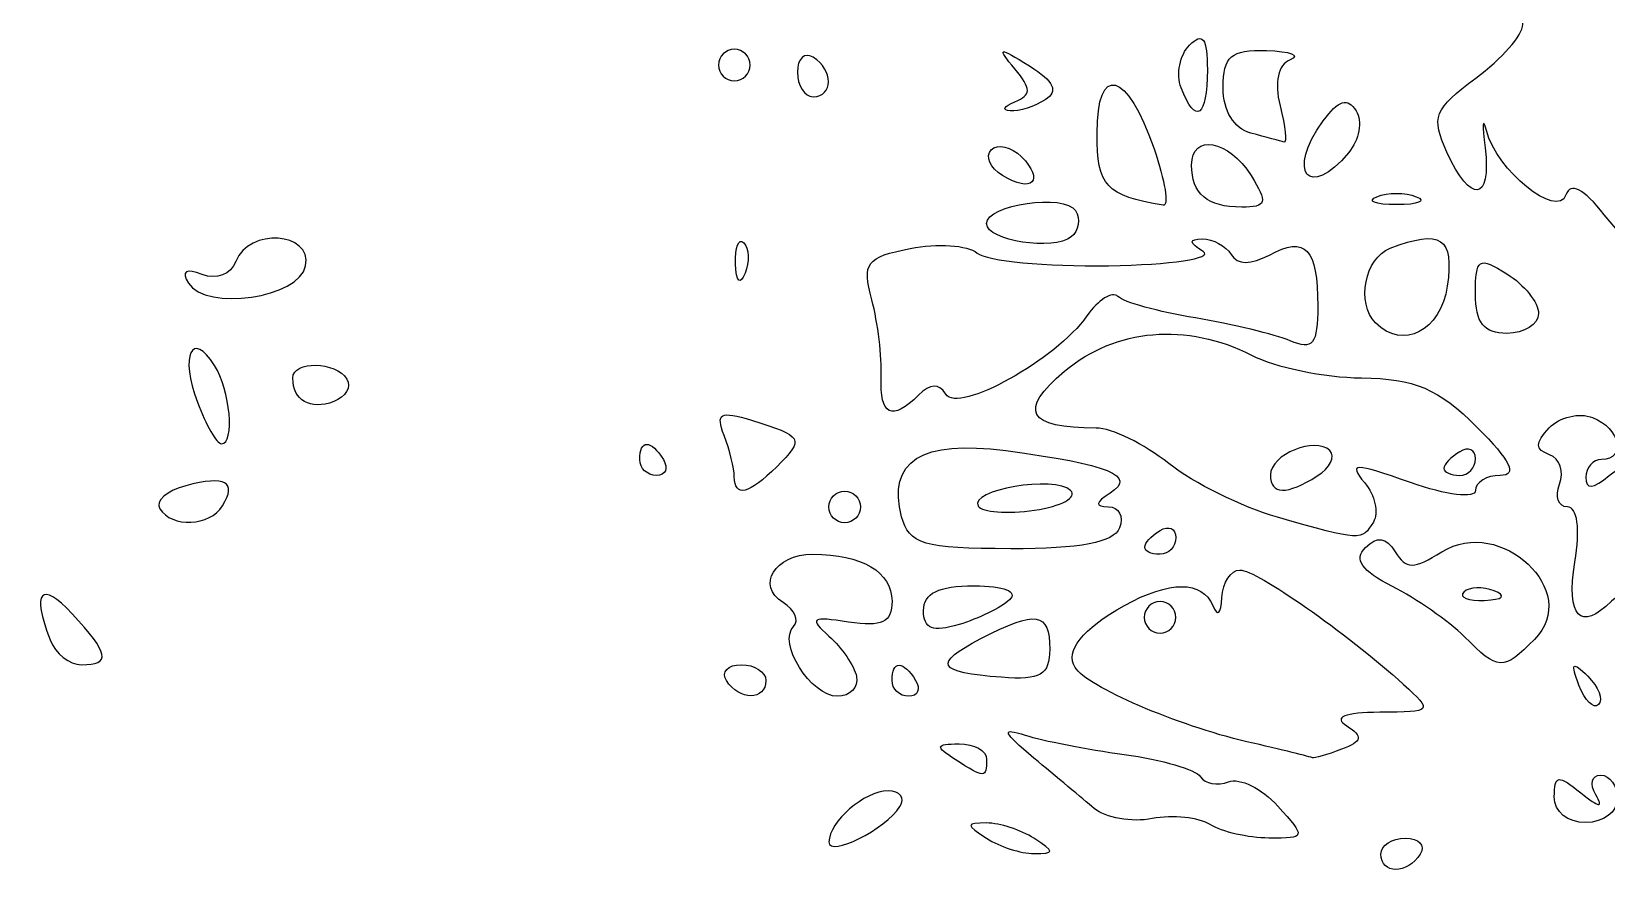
# Model space of a CAD drawing. Header units: centimetres. Extents: x -12.1 to 12.1, y -9.6 to 9.6.
# Drawn here: x -4.594 to -1.952, y -6.133 to -4.72 of the extents above; entities that cross this region are included whole.
import ezdxf

# ---------------------------------------------------------------- set-up
doc = ezdxf.new("R2010")
doc.units = ezdxf.units.CM
doc.header["$MEASUREMENT"] = 0
doc.layers.add('Layer 1', color=7, linetype='Continuous')

msp = doc.modelspace()

# ---------------------------------------------------------------- linework, layer by layer
at = {"layer": 'Layer 1'}
for points, knots in [([(-1.85396, -5.06888), (-1.85396, -5.05518), (-1.86587, -5.03662), (-1.88042, -5.02763), (-1.88042, -5.02763), (-1.89498, -5.01863), (-1.9055, -4.99114), (-1.90381, -4.96653), (-1.90381, -4.96653), (-1.90107, -4.92653), (-1.89945, -4.92673), (-1.88858, -4.96842), (-1.88858, -4.96842), (-1.88189, -4.99406), (-1.86541, -5.00824), (-1.85196, -4.99993), (-1.85196, -4.99993), (-1.81305, -4.97588), (-1.82363, -4.83889), (-1.86719, -4.80273), (-1.86719, -4.80273), (-1.88902, -4.78461), (-1.90688, -4.74148), (-1.90688, -4.70689), (-1.90688, -4.70689), (-1.90688, -4.67229), (-1.92176, -4.64414), (-1.93995, -4.64434), (-1.93995, -4.64434), (-2.0129, -4.64514), (-2.09209, -4.6784), (-2.09209, -4.70824), (-2.09209, -4.70824), (-2.09209, -4.72563), (-2.1275, -4.76604), (-2.17077, -4.79803), (-2.17077, -4.79803), (-2.24108, -4.85002), (-2.24626, -4.86321), (-2.21944, -4.92207), (-2.21944, -4.92207), (-2.17953, -5.00968), (-2.14411, -5.00587), (-2.15533, -4.91518), (-2.15533, -4.91518), (-2.16028, -4.87516), (-2.15932, -4.86201), (-2.15319, -4.88596), (-2.15319, -4.88596), (-2.13607, -4.95287), (-2.03415, -5.03537), (-2.01969, -4.99402), (-2.01969, -4.99402), (-2.01195, -4.97185), (-1.99009, -4.98311), (-1.9555, -5.02709), (-1.9555, -5.02709), (-1.90243, -5.09456), (-1.85396, -5.1145), (-1.85396, -5.06888)], [0, 0, 0, 0, 0.0625, 0.0625, 0.0625, 0.0625, 0.125, 0.125, 0.125, 0.125, 0.1875, 0.1875, 0.1875, 0.1875, 0.25, 0.25, 0.25, 0.25, 0.3125, 0.3125, 0.3125, 0.3125, 0.375, 0.375, 0.375, 0.375, 0.4375, 0.4375, 0.4375, 0.4375, 0.5, 0.5, 0.5, 0.5, 0.5625, 0.5625, 0.5625, 0.5625, 0.625, 0.625, 0.625, 0.625, 0.6875, 0.6875, 0.6875, 0.6875, 0.75, 0.75, 0.75, 0.75, 0.8125, 0.8125, 0.8125, 0.8125, 0.875, 0.875, 0.875, 0.875, 1, 1, 1, 1]), ([(-2.62126, -4.78421), (-2.62126, -4.731), (-2.62891, -4.72042), (-2.65123, -4.74274), (-2.65123, -4.74274), (-2.66771, -4.75923), (-2.67404, -4.79137), (-2.66529, -4.81418), (-2.66529, -4.81418), (-2.64107, -4.8773), (-2.62126, -4.86381), (-2.62126, -4.78421)], [0, 0, 0, 0, 0.25, 0.25, 0.25, 0.25, 0.5, 0.5, 0.5, 0.5, 1, 1, 1, 1]), ([(-3.44146, -4.77627), (-3.44146, -4.76172), (-3.42956, -4.74981), (-3.41501, -4.74981), (-3.41501, -4.74981), (-3.40045, -4.74981), (-3.38855, -4.76172), (-3.38855, -4.77627), (-3.38855, -4.77627), (-3.38855, -4.79082), (-3.40045, -4.80273), (-3.41501, -4.80273), (-3.41501, -4.80273), (-3.42956, -4.80273), (-3.44146, -4.79082), (-3.44146, -4.77627)], [0, 0, 0, 0, 0.2, 0.2, 0.2, 0.2, 0.4, 0.4, 0.4, 0.4, 0.6, 0.6, 0.6, 0.6, 1, 1, 1, 1]), ([(-3.30917, -4.78794), (-3.30917, -4.76525), (-3.29727, -4.75405), (-3.28271, -4.76304), (-3.28271, -4.76304), (-3.24848, -4.7842), (-3.24848, -4.82919), (-3.28271, -4.82919), (-3.28271, -4.82919), (-3.29727, -4.82919), (-3.30917, -4.81063), (-3.30917, -4.78794)], [0, 0, 0, 0, 0.25, 0.25, 0.25, 0.25, 0.5, 0.5, 0.5, 0.5, 1, 1, 1, 1]), ([(-2.89351, -4.83449), (-2.87077, -4.82004), (-2.87844, -4.80359), (-2.91997, -4.77773), (-2.91997, -4.77773), (-2.97225, -4.74517), (-2.97482, -4.7457), (-2.94427, -4.78268), (-2.94427, -4.78268), (-2.91634, -4.81648), (-2.91634, -4.82655), (-2.94427, -4.83776), (-2.94427, -4.83776), (-2.96307, -4.8453), (-2.96654, -4.85223), (-2.95199, -4.85315), (-2.95199, -4.85315), (-2.93743, -4.85408), (-2.91112, -4.84568), (-2.89351, -4.83449)], [0, 0, 0, 0, 0.1666667, 0.1666667, 0.1666667, 0.1666667, 0.3333333, 0.3333333, 0.3333333, 0.3333333, 0.5, 0.5, 0.5, 0.5, 0.6666667, 0.6666667, 0.6666667, 0.6666667, 1, 1, 1, 1]), ([(-2.49928, -4.84461), (-2.50921, -4.80504), (-2.50274, -4.77557), (-2.48231, -4.76732), (-2.48231, -4.76732), (-2.46414, -4.75999), (-2.48202, -4.75305), (-2.52204, -4.7519), (-2.52204, -4.7519), (-2.582, -4.75018), (-2.5948, -4.76111), (-2.5948, -4.81402), (-2.5948, -4.81402), (-2.5948, -4.85292), (-2.57655, -4.88299), (-2.5485, -4.89032), (-2.5485, -4.89032), (-2.52303, -4.89698), (-2.49793, -4.90381), (-2.49271, -4.90549), (-2.49271, -4.90549), (-2.4875, -4.90718), (-2.49045, -4.87978), (-2.49928, -4.84461)], [0, 0, 0, 0, 0.1428571, 0.1428571, 0.1428571, 0.1428571, 0.2857143, 0.2857143, 0.2857143, 0.2857143, 0.4285714, 0.4285714, 0.4285714, 0.4285714, 0.5714286, 0.5714286, 0.5714286, 0.5714286, 0.7142857, 0.7142857, 0.7142857, 0.7142857, 1, 1, 1, 1]), ([(-2.71078, -4.91667), (-2.7562, -4.78546), (-2.80646, -4.77207), (-2.80646, -4.89119), (-2.80646, -4.89119), (-2.80646, -4.97885), (-2.79116, -4.99541), (-2.6954, -5.01133), (-2.6954, -5.01133), (-2.68525, -5.01302), (-2.69217, -4.97042), (-2.71078, -4.91667)], [0, 0, 0, 0, 0.25, 0.25, 0.25, 0.25, 0.5, 0.5, 0.5, 0.5, 1, 1, 1, 1]), ([(-2.38409, -4.92295), (-2.36651, -4.90176), (-2.36091, -4.87019), (-2.37166, -4.8528), (-2.37166, -4.8528), (-2.38574, -4.83002), (-2.40119, -4.83482), (-2.42686, -4.86992), (-2.42686, -4.86992), (-2.48962, -4.95575), (-2.45103, -5.0036), (-2.38409, -4.92295)], [0, 0, 0, 0, 0.25, 0.25, 0.25, 0.25, 0.5, 0.5, 0.5, 0.5, 1, 1, 1, 1]), ([(-2.93346, -4.92973), (-2.95044, -4.91275), (-2.97312, -4.90765), (-2.98385, -4.91838), (-2.98385, -4.91838), (-2.99459, -4.92912), (-2.9862, -4.94851), (-2.96521, -4.96148), (-2.96521, -4.96148), (-2.9158, -4.99202), (-2.89349, -4.96971), (-2.93346, -4.92973)], [0, 0, 0, 0, 0.25, 0.25, 0.25, 0.25, 0.5, 0.5, 0.5, 0.5, 1, 1, 1, 1]), ([(-2.54802, -4.96148), (-2.58544, -4.90156), (-2.64771, -4.89054), (-2.64771, -4.94384), (-2.64771, -4.94384), (-2.64771, -4.99227), (-2.62137, -5.0144), (-2.56371, -5.0144), (-2.56371, -5.0144), (-2.5216, -5.0144), (-2.51947, -5.0072), (-2.54802, -4.96148)], [0, 0, 0, 0, 0.25, 0.25, 0.25, 0.25, 0.5, 0.5, 0.5, 0.5, 1, 1, 1, 1]), ([(-2.84254, -5.02025), (-2.86065, -4.99094), (-2.99167, -5.01014), (-2.99167, -5.0421), (-2.99167, -5.0421), (-2.99167, -5.07069), (-2.87883, -5.08839), (-2.84978, -5.06435), (-2.84978, -5.06435), (-2.83723, -5.05397), (-2.83397, -5.03412), (-2.84254, -5.02025)], [0, 0, 0, 0, 0.25, 0.25, 0.25, 0.25, 0.5, 0.5, 0.5, 0.5, 1, 1, 1, 1]), ([(-2.27068, -4.99687), (-2.28887, -4.98953), (-2.31864, -4.98953), (-2.33683, -4.99687), (-2.33683, -4.99687), (-2.35502, -5.00421), (-2.34014, -5.01022), (-2.30376, -5.01022), (-2.30376, -5.01022), (-2.26738, -5.01022), (-2.25249, -5.00421), (-2.27068, -4.99687)], [0, 0, 0, 0, 0.25, 0.25, 0.25, 0.25, 0.5, 0.5, 0.5, 0.5, 1, 1, 1, 1]), ([(-4.33086, -5.14177), (-4.34323, -5.12176), (-4.33531, -5.11677), (-4.30789, -5.12729), (-4.30789, -5.12729), (-4.28381, -5.13653), (-4.25986, -5.12721), (-4.25147, -5.10533), (-4.25147, -5.10533), (-4.22984, -5.04896), (-4.1233, -5.05589), (-4.13429, -5.11295), (-4.13429, -5.11295), (-4.14462, -5.16658), (-4.30133, -5.18955), (-4.33086, -5.14177)], [0, 0, 0, 0, 0.2, 0.2, 0.2, 0.2, 0.4, 0.4, 0.4, 0.4, 0.6, 0.6, 0.6, 0.6, 1, 1, 1, 1]), ([(-3.39902, -5.07448), (-3.40782, -5.06569), (-3.41407, -5.08131), (-3.41292, -5.10921), (-3.41292, -5.10921), (-3.41165, -5.14003), (-3.40538, -5.1463), (-3.39693, -5.12519), (-3.39693, -5.12519), (-3.38929, -5.10609), (-3.39023, -5.08327), (-3.39902, -5.07448)], [0, 0, 0, 0, 0.25, 0.25, 0.25, 0.25, 0.5, 0.5, 0.5, 0.5, 1, 1, 1, 1]), ([(-3.10579, -5.32959), (-3.08613, -5.30993), (-3.07165, -5.30951), (-3.06007, -5.32826), (-3.06007, -5.32826), (-3.03951, -5.36152), (-2.87458, -5.26993), (-2.82337, -5.19683), (-2.82337, -5.19683), (-2.80419, -5.16944), (-2.78074, -5.15477), (-2.77127, -5.16424), (-2.77127, -5.16424), (-2.7618, -5.17371), (-2.70334, -5.1899), (-2.64135, -5.20021), (-2.64135, -5.20021), (-2.57937, -5.21052), (-2.50782, -5.22778), (-2.48235, -5.23857), (-2.48235, -5.23857), (-2.44431, -5.25469), (-2.43605, -5.24431), (-2.43605, -5.18039), (-2.43605, -5.18039), (-2.43605, -5.0833), (-2.45619, -5.06207), (-2.5173, -5.09477), (-2.5173, -5.09477), (-2.54852, -5.11148), (-2.57082, -5.11116), (-2.58153, -5.09384), (-2.58153, -5.09384), (-2.59054, -5.07925), (-2.6121, -5.0675), (-2.62943, -5.06772), (-2.62943, -5.06772), (-2.65284, -5.06802), (-2.65254, -5.07347), (-2.62825, -5.08889), (-2.62825, -5.08889), (-2.61027, -5.10031), (-2.68171, -5.111), (-2.787, -5.11264), (-2.787, -5.11264), (-2.8923, -5.11428), (-2.99162, -5.10471), (-3.00773, -5.09137), (-3.00773, -5.09137), (-3.02384, -5.07803), (-3.0743, -5.07458), (-3.11987, -5.08369), (-3.11987, -5.08369), (-3.19408, -5.09853), (-3.20079, -5.10751), (-3.18426, -5.16978), (-3.18426, -5.16978), (-3.1741, -5.20801), (-3.16703, -5.26608), (-3.16854, -5.29882), (-3.16854, -5.29882), (-3.17154, -5.36387), (-3.15042, -5.37423), (-3.10579, -5.32959)], [0, 0, 0, 0, 0.0588235, 0.0588235, 0.0588235, 0.0588235, 0.1176471, 0.1176471, 0.1176471, 0.1176471, 0.1764706, 0.1764706, 0.1764706, 0.1764706, 0.2352941, 0.2352941, 0.2352941, 0.2352941, 0.2941176, 0.2941176, 0.2941176, 0.2941176, 0.3529412, 0.3529412, 0.3529412, 0.3529412, 0.4117647, 0.4117647, 0.4117647, 0.4117647, 0.4705882, 0.4705882, 0.4705882, 0.4705882, 0.5294118, 0.5294118, 0.5294118, 0.5294118, 0.5882353, 0.5882353, 0.5882353, 0.5882353, 0.6470588, 0.6470588, 0.6470588, 0.6470588, 0.7058824, 0.7058824, 0.7058824, 0.7058824, 0.7647059, 0.7647059, 0.7647059, 0.7647059, 0.8235294, 0.8235294, 0.8235294, 0.8235294, 0.8823529, 0.8823529, 0.8823529, 0.8823529, 1, 1, 1, 1]), ([(-2.21874, -5.14669), (-2.20684, -5.06559), (-2.22952, -5.05064), (-2.31482, -5.08337), (-2.31482, -5.08337), (-2.357, -5.09956), (-2.37174, -5.17572), (-2.33904, -5.20842), (-2.33904, -5.20842), (-2.29287, -5.25459), (-2.22983, -5.22224), (-2.21874, -5.14669)], [0, 0, 0, 0, 0.25, 0.25, 0.25, 0.25, 0.5, 0.5, 0.5, 0.5, 1, 1, 1, 1]), ([(-2.06563, -5.19274), (-2.06563, -5.17441), (-2.08944, -5.14455), (-2.11855, -5.12637), (-2.11855, -5.12637), (-2.16619, -5.09662), (-2.17146, -5.09995), (-2.17146, -5.15969), (-2.17146, -5.15969), (-2.17146, -5.20842), (-2.1574, -5.22606), (-2.11855, -5.22606), (-2.11855, -5.22606), (-2.08944, -5.22606), (-2.06563, -5.21107), (-2.06563, -5.19274)], [0, 0, 0, 0, 0.2, 0.2, 0.2, 0.2, 0.4, 0.4, 0.4, 0.4, 0.6, 0.6, 0.6, 0.6, 1, 1, 1, 1]), ([(-4.31599, -5.34146), (-4.34569, -5.26334), (-4.32518, -5.21953), (-4.2871, -5.27975), (-4.2871, -5.27975), (-4.26062, -5.32162), (-4.25275, -5.41127), (-4.27556, -5.41127), (-4.27556, -5.41127), (-4.28319, -5.41127), (-4.30139, -5.37985), (-4.31599, -5.34146)], [0, 0, 0, 0, 0.25, 0.25, 0.25, 0.25, 0.5, 0.5, 0.5, 0.5, 1, 1, 1, 1]), ([(-2.34273, -5.5424), (-2.33334, -5.52721), (-2.34003, -5.49747), (-2.3576, -5.4763), (-2.3576, -5.4763), (-2.38555, -5.44263), (-2.37591, -5.44263), (-2.2805, -5.47629), (-2.2805, -5.47629), (-2.22038, -5.4975), (-2.17146, -5.50341), (-2.17146, -5.48947), (-2.17146, -5.48947), (-2.17146, -5.47557), (-2.15269, -5.46419), (-2.12974, -5.46419), (-2.12974, -5.46419), (-2.10031, -5.46419), (-2.11188, -5.44033), (-2.16905, -5.38316), (-2.16905, -5.38316), (-2.23338, -5.31883), (-2.27333, -5.30185), (-2.36291, -5.30078), (-2.36291, -5.30078), (-2.42496, -5.30004), (-2.50789, -5.28292), (-2.54718, -5.26275), (-2.54718, -5.26275), (-2.65541, -5.20718), (-2.77541, -5.21749), (-2.86126, -5.28973), (-2.86126, -5.28973), (-2.93963, -5.35568), (-2.92327, -5.38481), (-2.80787, -5.38481), (-2.80787, -5.38481), (-2.78192, -5.38481), (-2.72705, -5.4116), (-2.68595, -5.44434), (-2.68595, -5.44434), (-2.64484, -5.47709), (-2.56287, -5.51759), (-2.50378, -5.53435), (-2.50378, -5.53435), (-2.36252, -5.57443), (-2.36252, -5.57443), (-2.34273, -5.5424)], [0, 0, 0, 0, 0.0769231, 0.0769231, 0.0769231, 0.0769231, 0.1538462, 0.1538462, 0.1538462, 0.1538462, 0.2307692, 0.2307692, 0.2307692, 0.2307692, 0.3076923, 0.3076923, 0.3076923, 0.3076923, 0.3846154, 0.3846154, 0.3846154, 0.3846154, 0.4615385, 0.4615385, 0.4615385, 0.4615385, 0.5384615, 0.5384615, 0.5384615, 0.5384615, 0.6153846, 0.6153846, 0.6153846, 0.6153846, 0.6923077, 0.6923077, 0.6923077, 0.6923077, 0.7692308, 0.7692308, 0.7692308, 0.7692308, 0.8461538, 0.8461538, 0.8461538, 0.8461538, 1, 1, 1, 1]), ([(-4.06495, -5.30267), (-4.08342, -5.27279), (-4.15584, -5.27148), (-4.15584, -5.30103), (-4.15584, -5.30103), (-4.15584, -5.33826), (-4.12606, -5.35542), (-4.08726, -5.34053), (-4.08726, -5.34053), (-4.06694, -5.33273), (-4.0569, -5.31569), (-4.06495, -5.30267)], [0, 0, 0, 0, 0.25, 0.25, 0.25, 0.25, 0.5, 0.5, 0.5, 0.5, 1, 1, 1, 1]), ([(-3.34382, -5.4497), (-3.29697, -5.40285), (-3.29933, -5.3985), (-3.38594, -5.37182), (-3.38594, -5.37182), (-3.43874, -5.35555), (-3.44656, -5.35983), (-3.43224, -5.39715), (-3.43224, -5.39715), (-3.42276, -5.42185), (-3.41501, -5.45299), (-3.41501, -5.46635), (-3.41501, -5.46635), (-3.41501, -5.50192), (-3.39025, -5.49612), (-3.34382, -5.4497)], [0, 0, 0, 0, 0.2, 0.2, 0.2, 0.2, 0.4, 0.4, 0.4, 0.4, 0.6, 0.6, 0.6, 0.6, 1, 1, 1, 1]), ([(-1.22039, -5.78859), (-1.27054, -5.73419), (-1.31509, -5.68403), (-1.31939, -5.67715), (-1.31939, -5.67715), (-1.32369, -5.67026), (-1.35048, -5.67916), (-1.37892, -5.69692), (-1.37892, -5.69692), (-1.4415, -5.73601), (-1.44732, -5.69633), (-1.38775, -5.63675), (-1.38775, -5.63675), (-1.34821, -5.59721), (-1.34998, -5.59515), (-1.4104, -5.61032), (-1.4104, -5.61032), (-1.45367, -5.62118), (-1.49072, -5.61199), (-1.51943, -5.58327), (-1.51943, -5.58327), (-1.54335, -5.55935), (-1.56292, -5.54805), (-1.56292, -5.55814), (-1.56292, -5.55814), (-1.56292, -5.56824), (-1.58307, -5.56016), (-1.60769, -5.54019), (-1.60769, -5.54019), (-1.63811, -5.51551), (-1.64609, -5.51448), (-1.63259, -5.53695), (-1.63259, -5.53695), (-1.62166, -5.55514), (-1.62533, -5.57002), (-1.64074, -5.57002), (-1.64074, -5.57002), (-1.65615, -5.57002), (-1.6688, -5.56109), (-1.66886, -5.55018), (-1.66886, -5.55018), (-1.66891, -5.53926), (-1.72271, -5.50823), (-1.78842, -5.48121), (-1.78842, -5.48121), (-1.88415, -5.44184), (-1.91566, -5.43854), (-1.94707, -5.4646), (-1.94707, -5.4646), (-1.97437, -5.48726), (-1.98626, -5.48811), (-1.98626, -5.46743), (-1.98626, -5.46743), (-1.98626, -5.45109), (-1.97435, -5.43773), (-1.9598, -5.43773), (-1.9598, -5.43773), (-1.91782, -5.43773), (-1.9291, -5.38478), (-1.97481, -5.36724), (-1.97481, -5.36724), (-1.99761, -5.35849), (-2.03035, -5.3663), (-2.04757, -5.38461), (-2.04757, -5.38461), (-2.07166, -5.41023), (-2.0716, -5.42056), (-2.04727, -5.42952), (-2.04727, -5.42952), (-2.0299, -5.43591), (-2.02225, -5.45824), (-2.03026, -5.47913), (-2.03026, -5.47913), (-2.03828, -5.50001), (-2.03241, -5.51711), (-2.01721, -5.51711), (-2.01721, -5.51711), (-2.00041, -5.51711), (-1.99547, -5.55341), (-2.00461, -5.60971), (-2.00461, -5.60971), (-2.01953, -5.70164), (-1.99539, -5.72732), (-1.94316, -5.6751), (-1.94316, -5.6751), (-1.92819, -5.66013), (-1.87521, -5.64397), (-1.82542, -5.6392), (-1.82542, -5.6392), (-1.77564, -5.63443), (-1.70225, -5.6216), (-1.66233, -5.61068), (-1.66233, -5.61068), (-1.60108, -5.59393), (-1.58615, -5.60056), (-1.56659, -5.65319), (-1.56659, -5.65319), (-1.55385, -5.68748), (-1.54908, -5.73043), (-1.556, -5.74862), (-1.556, -5.74862), (-1.56292, -5.76681), (-1.54945, -5.78169), (-1.52607, -5.78169), (-1.52607, -5.78169), (-1.50268, -5.78169), (-1.48337, -5.76681), (-1.48314, -5.74862), (-1.48314, -5.74862), (-1.48288, -5.72682), (-1.47611, -5.72506), (-1.4633, -5.74345), (-1.4633, -5.74345), (-1.44431, -5.77072), (-1.20388, -5.88113), (-1.15425, -5.88538), (-1.15425, -5.88538), (-1.14048, -5.88656), (-1.17024, -5.843), (-1.22039, -5.78859)], [0, 0, 0, 0, 0.0322581, 0.0322581, 0.0322581, 0.0322581, 0.0645161, 0.0645161, 0.0645161, 0.0645161, 0.0967742, 0.0967742, 0.0967742, 0.0967742, 0.1290323, 0.1290323, 0.1290323, 0.1290323, 0.1612903, 0.1612903, 0.1612903, 0.1612903, 0.1935484, 0.1935484, 0.1935484, 0.1935484, 0.2258065, 0.2258065, 0.2258065, 0.2258065, 0.2580645, 0.2580645, 0.2580645, 0.2580645, 0.2903226, 0.2903226, 0.2903226, 0.2903226, 0.3225806, 0.3225806, 0.3225806, 0.3225806, 0.3548387, 0.3548387, 0.3548387, 0.3548387, 0.3870968, 0.3870968, 0.3870968, 0.3870968, 0.4193548, 0.4193548, 0.4193548, 0.4193548, 0.4516129, 0.4516129, 0.4516129, 0.4516129, 0.483871, 0.483871, 0.483871, 0.483871, 0.516129, 0.516129, 0.516129, 0.516129, 0.5483871, 0.5483871, 0.5483871, 0.5483871, 0.5806452, 0.5806452, 0.5806452, 0.5806452, 0.6129032, 0.6129032, 0.6129032, 0.6129032, 0.6451613, 0.6451613, 0.6451613, 0.6451613, 0.6774194, 0.6774194, 0.6774194, 0.6774194, 0.7096774, 0.7096774, 0.7096774, 0.7096774, 0.7419355, 0.7419355, 0.7419355, 0.7419355, 0.7741935, 0.7741935, 0.7741935, 0.7741935, 0.8064516, 0.8064516, 0.8064516, 0.8064516, 0.8387097, 0.8387097, 0.8387097, 0.8387097, 0.8709677, 0.8709677, 0.8709677, 0.8709677, 0.9032258, 0.9032258, 0.9032258, 0.9032258, 0.9354839, 0.9354839, 0.9354839, 0.9354839, 1, 1, 1, 1]), ([(-3.53407, -5.43773), (-3.55502, -5.40383), (-3.57376, -5.40383), (-3.57376, -5.43773), (-3.57376, -5.43773), (-3.57376, -5.45228), (-3.56115, -5.46419), (-3.54574, -5.46419), (-3.54574, -5.46419), (-3.53033, -5.46419), (-3.52508, -5.45228), (-3.53407, -5.43773)], [0, 0, 0, 0, 0.25, 0.25, 0.25, 0.25, 0.5, 0.5, 0.5, 0.5, 1, 1, 1, 1]), ([(-2.76875, -5.55239), (-2.7613, -5.53298), (-2.76972, -5.51692), (-2.78745, -5.5167), (-2.78745, -5.5167), (-2.81048, -5.51641), (-2.80961, -5.5099), (-2.7844, -5.49392), (-2.7844, -5.49392), (-2.73864, -5.46492), (-2.78559, -5.44583), (-2.95943, -5.42277), (-2.95943, -5.42277), (-3.10107, -5.40398), (-3.15861, -5.44042), (-3.13427, -5.53348), (-3.13427, -5.53348), (-3.12214, -5.57985), (-3.09829, -5.58685), (-2.95131, -5.58724), (-2.95131, -5.58724), (-2.83452, -5.58754), (-2.77811, -5.57678), (-2.76875, -5.55239)], [0, 0, 0, 0, 0.1428571, 0.1428571, 0.1428571, 0.1428571, 0.2857143, 0.2857143, 0.2857143, 0.2857143, 0.4285714, 0.4285714, 0.4285714, 0.4285714, 0.5714286, 0.5714286, 0.5714286, 0.5714286, 0.7142857, 0.7142857, 0.7142857, 0.7142857, 1, 1, 1, 1]), ([(-2.51542, -5.46336), (-2.51542, -5.42925), (-2.44004, -5.39846), (-2.41583, -5.42267), (-2.41583, -5.42267), (-2.40596, -5.43254), (-2.41541, -5.45168), (-2.43682, -5.46522), (-2.43682, -5.46522), (-2.48803, -5.49761), (-2.51542, -5.49696), (-2.51542, -5.46336)], [0, 0, 0, 0, 0.25, 0.25, 0.25, 0.25, 0.5, 0.5, 0.5, 0.5, 1, 1, 1, 1]), ([(-2.22438, -5.45252), (-2.22438, -5.4461), (-2.21248, -5.43349), (-2.19792, -5.4245), (-2.19792, -5.4245), (-2.18337, -5.41551), (-2.17146, -5.42076), (-2.17146, -5.43617), (-2.17146, -5.43617), (-2.17146, -5.45158), (-2.18337, -5.46419), (-2.19792, -5.46419), (-2.19792, -5.46419), (-2.21248, -5.46419), (-2.22438, -5.45894), (-2.22438, -5.45252)], [0, 0, 0, 0, 0.2, 0.2, 0.2, 0.2, 0.4, 0.4, 0.4, 0.4, 0.6, 0.6, 0.6, 0.6, 1, 1, 1, 1]), ([(-4.37888, -5.52011), (-4.38685, -5.50722), (-4.36724, -5.48983), (-4.33529, -5.48148), (-4.33529, -5.48148), (-4.26862, -5.46404), (-4.24884, -5.47494), (-4.27381, -5.51534), (-4.27381, -5.51534), (-4.29496, -5.54956), (-4.35888, -5.55247), (-4.37888, -5.52011)], [0, 0, 0, 0, 0.25, 0.25, 0.25, 0.25, 0.5, 0.5, 0.5, 0.5, 1, 1, 1, 1]), ([(-3.00576, -5.51572), (-3.0225, -5.48863), (-2.87709, -5.46392), (-2.85077, -5.48939), (-2.85077, -5.48939), (-2.83876, -5.50101), (-2.86607, -5.51596), (-2.91147, -5.52263), (-2.91147, -5.52263), (-2.95686, -5.52929), (-2.99929, -5.52618), (-3.00576, -5.51572)], [0, 0, 0, 0, 0.25, 0.25, 0.25, 0.25, 0.5, 0.5, 0.5, 0.5, 1, 1, 1, 1]), ([(-3.20334, -5.51711), (-3.20334, -5.50255), (-3.21525, -5.49065), (-3.2298, -5.49065), (-3.2298, -5.49065), (-3.24435, -5.49065), (-3.25626, -5.50255), (-3.25626, -5.51711), (-3.25626, -5.51711), (-3.25626, -5.53166), (-3.24435, -5.54356), (-3.2298, -5.54356), (-3.2298, -5.54356), (-3.21525, -5.54356), (-3.20334, -5.53166), (-3.20334, -5.51711)], [0, 0, 0, 0, 0.2, 0.2, 0.2, 0.2, 0.4, 0.4, 0.4, 0.4, 0.6, 0.6, 0.6, 0.6, 1, 1, 1, 1]), ([(-2.67417, -5.56846), (-2.67417, -5.55305), (-2.68608, -5.5478), (-2.70063, -5.55679), (-2.70063, -5.55679), (-2.73454, -5.57775), (-2.73454, -5.59648), (-2.70063, -5.59648), (-2.70063, -5.59648), (-2.68608, -5.59648), (-2.67417, -5.58387), (-2.67417, -5.56846)], [0, 0, 0, 0, 0.25, 0.25, 0.25, 0.25, 0.5, 0.5, 0.5, 0.5, 1, 1, 1, 1]), ([(-2.07227, -5.73919), (-1.9927, -5.65961), (-2.1292, -5.5309), (-2.22784, -5.5925), (-2.22784, -5.5925), (-2.27497, -5.62193), (-2.28802, -5.62194), (-2.3062, -5.59253), (-2.3062, -5.59253), (-2.32159, -5.56763), (-2.33629, -5.56551), (-2.35611, -5.58533), (-2.35611, -5.58533), (-2.37593, -5.60515), (-2.36262, -5.62433), (-2.31091, -5.65044), (-2.31091, -5.65044), (-2.27059, -5.6708), (-2.21631, -5.70866), (-2.19028, -5.73458), (-2.19028, -5.73458), (-2.13236, -5.79222), (-2.12557, -5.79249), (-2.07227, -5.73919)], [0, 0, 0, 0, 0.1428571, 0.1428571, 0.1428571, 0.1428571, 0.2857143, 0.2857143, 0.2857143, 0.2857143, 0.4285714, 0.4285714, 0.4285714, 0.4285714, 0.5714286, 0.5714286, 0.5714286, 0.5714286, 0.7142857, 0.7142857, 0.7142857, 0.7142857, 1, 1, 1, 1]), ([(-3.20995, -5.80163), (-3.21359, -5.78349), (-3.23443, -5.75294), (-3.25626, -5.73375), (-3.25626, -5.73375), (-3.2902, -5.70389), (-3.28541, -5.70048), (-3.22318, -5.71014), (-3.22318, -5.71014), (-3.16717, -5.71883), (-3.15042, -5.71075), (-3.15042, -5.67502), (-3.15042, -5.67502), (-3.15042, -5.62623), (-3.20077, -5.59648), (-3.28332, -5.59648), (-3.28332, -5.59648), (-3.34695, -5.59648), (-3.37925, -5.6489), (-3.33317, -5.67737), (-3.33317, -5.67737), (-3.31354, -5.68951), (-3.30564, -5.7076), (-3.31562, -5.71758), (-3.31562, -5.71758), (-3.34289, -5.74485), (-3.28649, -5.83461), (-3.2421, -5.83461), (-3.2421, -5.83461), (-3.22078, -5.83461), (-3.20632, -5.81977), (-3.20995, -5.80163)], [0, 0, 0, 0, 0.1111111, 0.1111111, 0.1111111, 0.1111111, 0.2222222, 0.2222222, 0.2222222, 0.2222222, 0.3333333, 0.3333333, 0.3333333, 0.3333333, 0.4444444, 0.4444444, 0.4444444, 0.4444444, 0.5555556, 0.5555556, 0.5555556, 0.5555556, 0.6666667, 0.6666667, 0.6666667, 0.6666667, 0.7777778, 0.7777778, 0.7777778, 0.7777778, 1, 1, 1, 1]), ([(-2.39631, -5.92353), (-2.36115, -5.91004), (-2.35938, -5.90209), (-2.38753, -5.88424), (-2.38753, -5.88424), (-2.41075, -5.86952), (-2.39171, -5.86174), (-2.33184, -5.86147), (-2.33184, -5.86147), (-2.24328, -5.86107), (-2.24222, -5.85983), (-2.29218, -5.81476), (-2.29218, -5.81476), (-2.38913, -5.72728), (-2.53838, -5.62294), (-2.56657, -5.62294), (-2.56657, -5.62294), (-2.5821, -5.62294), (-2.59574, -5.64377), (-2.59689, -5.66924), (-2.59689, -5.66924), (-2.59814, -5.6969), (-2.60435, -5.70223), (-2.61232, -5.68247), (-2.61232, -5.68247), (-2.62933, -5.64033), (-2.68513, -5.64033), (-2.76052, -5.68247), (-2.76052, -5.68247), (-2.83135, -5.72205), (-2.86044, -5.75857), (-2.84328, -5.78633), (-2.84328, -5.78633), (-2.82353, -5.8183), (-2.67147, -5.88395), (-2.55511, -5.91075), (-2.55511, -5.91075), (-2.4969, -5.92415), (-2.44727, -5.93632), (-2.44483, -5.93778), (-2.44483, -5.93778), (-2.44238, -5.93924), (-2.42055, -5.93283), (-2.39631, -5.92353)], [0, 0, 0, 0, 0.0833333, 0.0833333, 0.0833333, 0.0833333, 0.1666667, 0.1666667, 0.1666667, 0.1666667, 0.25, 0.25, 0.25, 0.25, 0.3333333, 0.3333333, 0.3333333, 0.3333333, 0.4166667, 0.4166667, 0.4166667, 0.4166667, 0.5, 0.5, 0.5, 0.5, 0.5833333, 0.5833333, 0.5833333, 0.5833333, 0.6666667, 0.6666667, 0.6666667, 0.6666667, 0.75, 0.75, 0.75, 0.75, 0.8333333, 0.8333333, 0.8333333, 0.8333333, 1, 1, 1, 1]), ([(-4.56312, -5.73984), (-4.59427, -5.65865), (-4.57857, -5.64007), (-4.52626, -5.69622), (-4.52626, -5.69622), (-4.46376, -5.7633), (-4.46031, -5.78169), (-4.5102, -5.78169), (-4.5102, -5.78169), (-4.53047, -5.78169), (-4.55428, -5.76286), (-4.56312, -5.73984)], [0, 0, 0, 0, 0.25, 0.25, 0.25, 0.25, 0.5, 0.5, 0.5, 0.5, 1, 1, 1, 1]), ([(-2.95331, -5.67288), (-2.93831, -5.65886), (-2.9623, -5.6494), (-3.01284, -5.6494), (-3.01284, -5.6494), (-3.07208, -5.6494), (-3.09751, -5.66185), (-3.09751, -5.69087), (-3.09751, -5.69087), (-3.09751, -5.72156), (-3.08204, -5.72767), (-3.03798, -5.71435), (-3.03798, -5.71435), (-3.00523, -5.70446), (-2.96713, -5.6858), (-2.95331, -5.67288)], [0, 0, 0, 0, 0.2, 0.2, 0.2, 0.2, 0.4, 0.4, 0.4, 0.4, 0.6, 0.6, 0.6, 0.6, 1, 1, 1, 1]), ([(-2.19076, -5.65987), (-2.18197, -5.65108), (-2.15915, -5.65014), (-2.14005, -5.65778), (-2.14005, -5.65778), (-2.11894, -5.66623), (-2.12521, -5.6725), (-2.15603, -5.67377), (-2.15603, -5.67377), (-2.18392, -5.67492), (-2.19955, -5.66866), (-2.19076, -5.65987)], [0, 0, 0, 0, 0.25, 0.25, 0.25, 0.25, 0.5, 0.5, 0.5, 0.5, 1, 1, 1, 1]), ([(-2.72709, -5.70231), (-2.72709, -5.68776), (-2.71518, -5.67586), (-2.70063, -5.67586), (-2.70063, -5.67586), (-2.68608, -5.67586), (-2.67417, -5.68776), (-2.67417, -5.70231), (-2.67417, -5.70231), (-2.67417, -5.71687), (-2.68608, -5.72877), (-2.70063, -5.72877), (-2.70063, -5.72877), (-2.71518, -5.72877), (-2.72709, -5.71687), (-2.72709, -5.70231)], [0, 0, 0, 0, 0.2, 0.2, 0.2, 0.2, 0.4, 0.4, 0.4, 0.4, 0.6, 0.6, 0.6, 0.6, 1, 1, 1, 1]), ([(-2.88584, -5.75565), (-2.88584, -5.69299), (-2.90816, -5.68958), (-3.00148, -5.73799), (-3.00148, -5.73799), (-3.08301, -5.78029), (-3.07533, -5.79455), (-2.96654, -5.80284), (-2.96654, -5.80284), (-2.90123, -5.80781), (-2.88584, -5.79881), (-2.88584, -5.75565)], [0, 0, 0, 0, 0.25, 0.25, 0.25, 0.25, 0.5, 0.5, 0.5, 0.5, 1, 1, 1, 1]), ([(-3.36209, -5.80815), (-3.36209, -5.79359), (-3.38065, -5.78169), (-3.40334, -5.78169), (-3.40334, -5.78169), (-3.42603, -5.78169), (-3.43723, -5.79359), (-3.42824, -5.80815), (-3.42824, -5.80815), (-3.40708, -5.84238), (-3.36209, -5.84238), (-3.36209, -5.80815)], [0, 0, 0, 0, 0.25, 0.25, 0.25, 0.25, 0.5, 0.5, 0.5, 0.5, 1, 1, 1, 1]), ([(-3.11074, -5.80815), (-3.13169, -5.77424), (-3.15042, -5.77424), (-3.15042, -5.80815), (-3.15042, -5.80815), (-3.15042, -5.8227), (-3.13782, -5.83461), (-3.1224, -5.83461), (-3.1224, -5.83461), (-3.10699, -5.83461), (-3.10174, -5.8227), (-3.11074, -5.80815)], [0, 0, 0, 0, 0.25, 0.25, 0.25, 0.25, 0.5, 0.5, 0.5, 0.5, 1, 1, 1, 1]), ([(-1.98298, -5.80109), (-2.00911, -5.77516), (-2.01214, -5.77819), (-1.99779, -5.8159), (-1.99779, -5.8159), (-1.98785, -5.842), (-1.97306, -5.85668), (-1.96491, -5.84853), (-1.96491, -5.84853), (-1.95676, -5.84039), (-1.96489, -5.81904), (-1.98298, -5.80109)], [0, 0, 0, 0, 0.25, 0.25, 0.25, 0.25, 0.5, 0.5, 0.5, 0.5, 1, 1, 1, 1]), ([(-2.50304, -6.01888), (-2.52984, -5.98926), (-2.56702, -5.97088), (-2.58567, -5.97804), (-2.58567, -5.97804), (-2.60431, -5.98519), (-2.62557, -5.98132), (-2.63292, -5.96944), (-2.63292, -5.96944), (-2.64026, -5.95755), (-2.69774, -5.94078), (-2.76064, -5.93215), (-2.76064, -5.93215), (-2.82354, -5.92353), (-2.89828, -5.90897), (-2.92673, -5.89979), (-2.92673, -5.89979), (-2.96808, -5.88644), (-2.96519, -5.89414), (-2.9123, -5.93821), (-2.9123, -5.93821), (-2.87592, -5.96853), (-2.83045, -6.00648), (-2.81127, -6.02254), (-2.81127, -6.02254), (-2.79208, -6.0386), (-2.7482, -6.04636), (-2.71376, -6.03978), (-2.71376, -6.03978), (-2.67932, -6.03319), (-2.63548, -6.03773), (-2.61635, -6.04986), (-2.61635, -6.04986), (-2.59722, -6.06199), (-2.55294, -6.0721), (-2.51794, -6.07233), (-2.51794, -6.07233), (-2.45561, -6.07272), (-2.45531, -6.07163), (-2.50304, -6.01888)], [0, 0, 0, 0, 0.0909091, 0.0909091, 0.0909091, 0.0909091, 0.1818182, 0.1818182, 0.1818182, 0.1818182, 0.2727273, 0.2727273, 0.2727273, 0.2727273, 0.3636364, 0.3636364, 0.3636364, 0.3636364, 0.4545455, 0.4545455, 0.4545455, 0.4545455, 0.5454545, 0.5454545, 0.5454545, 0.5454545, 0.6363636, 0.6363636, 0.6363636, 0.6363636, 0.7272727, 0.7272727, 0.7272727, 0.7272727, 0.8181818, 0.8181818, 0.8181818, 0.8181818, 1, 1, 1, 1]), ([(-2.99167, -5.94044), (-2.99167, -5.92589), (-3.01251, -5.91416), (-3.03798, -5.91439), (-3.03798, -5.91439), (-3.07755, -5.91473), (-3.07851, -5.91852), (-3.04459, -5.94044), (-3.04459, -5.94044), (-2.99466, -5.97271), (-2.99167, -5.97271), (-2.99167, -5.94044)], [0, 0, 0, 0, 0.25, 0.25, 0.25, 0.25, 0.5, 0.5, 0.5, 0.5, 1, 1, 1, 1]), ([(-1.93334, -6.00658), (-1.93334, -5.98476), (-1.94595, -5.9669), (-1.96136, -5.9669), (-1.96136, -5.9669), (-1.97677, -5.9669), (-1.98044, -5.98178), (-1.96951, -5.99997), (-1.96951, -5.99997), (-1.95601, -6.02244), (-1.96399, -6.0214), (-1.99441, -5.99673), (-1.99441, -5.99673), (-2.03298, -5.96544), (-2.03917, -5.96635), (-2.03917, -6.00334), (-2.03917, -6.00334), (-2.03917, -6.02863), (-2.01743, -6.04627), (-1.98626, -6.04627), (-1.98626, -6.04627), (-1.95686, -6.04627), (-1.93334, -6.02863), (-1.93334, -6.00658)], [0, 0, 0, 0, 0.1428571, 0.1428571, 0.1428571, 0.1428571, 0.2857143, 0.2857143, 0.2857143, 0.2857143, 0.4285714, 0.4285714, 0.4285714, 0.4285714, 0.5714286, 0.5714286, 0.5714286, 0.5714286, 0.7142857, 0.7142857, 0.7142857, 0.7142857, 1, 1, 1, 1]), ([(-3.25626, -6.07895), (-3.25626, -6.04462), (-3.1967, -5.99336), (-3.1568, -5.99336), (-3.1568, -5.99336), (-3.13702, -5.99336), (-3.12816, -6.0052), (-3.13711, -6.01967), (-3.13711, -6.01967), (-3.16051, -6.05754), (-3.25626, -6.10517), (-3.25626, -6.07895)], [0, 0, 0, 0, 0.25, 0.25, 0.25, 0.25, 0.5, 0.5, 0.5, 0.5, 1, 1, 1, 1]), ([(-2.99167, -6.07273), (-3.02695, -6.04993), (-3.02695, -6.04708), (-2.99167, -6.04708), (-2.99167, -6.04708), (-2.96984, -6.04708), (-2.93413, -6.05862), (-2.9123, -6.07273), (-2.9123, -6.07273), (-2.87702, -6.09553), (-2.87702, -6.09838), (-2.9123, -6.09838), (-2.9123, -6.09838), (-2.93413, -6.09838), (-2.96984, -6.08684), (-2.99167, -6.07273)], [0, 0, 0, 0, 0.2, 0.2, 0.2, 0.2, 0.4, 0.4, 0.4, 0.4, 0.6, 0.6, 0.6, 0.6, 1, 1, 1, 1]), ([(-2.26407, -6.09919), (-2.25508, -6.08464), (-2.26628, -6.07273), (-2.28897, -6.07273), (-2.28897, -6.07273), (-2.31165, -6.07273), (-2.33021, -6.08464), (-2.33021, -6.09919), (-2.33021, -6.09919), (-2.33021, -6.13342), (-2.28523, -6.13342), (-2.26407, -6.09919)], [0, 0, 0, 0, 0.25, 0.25, 0.25, 0.25, 0.5, 0.5, 0.5, 0.5, 1, 1, 1, 1])]:
    msp.add_open_spline(points, degree=3, knots=knots, dxfattribs=at)

doc.saveas('drawing.dxf')
